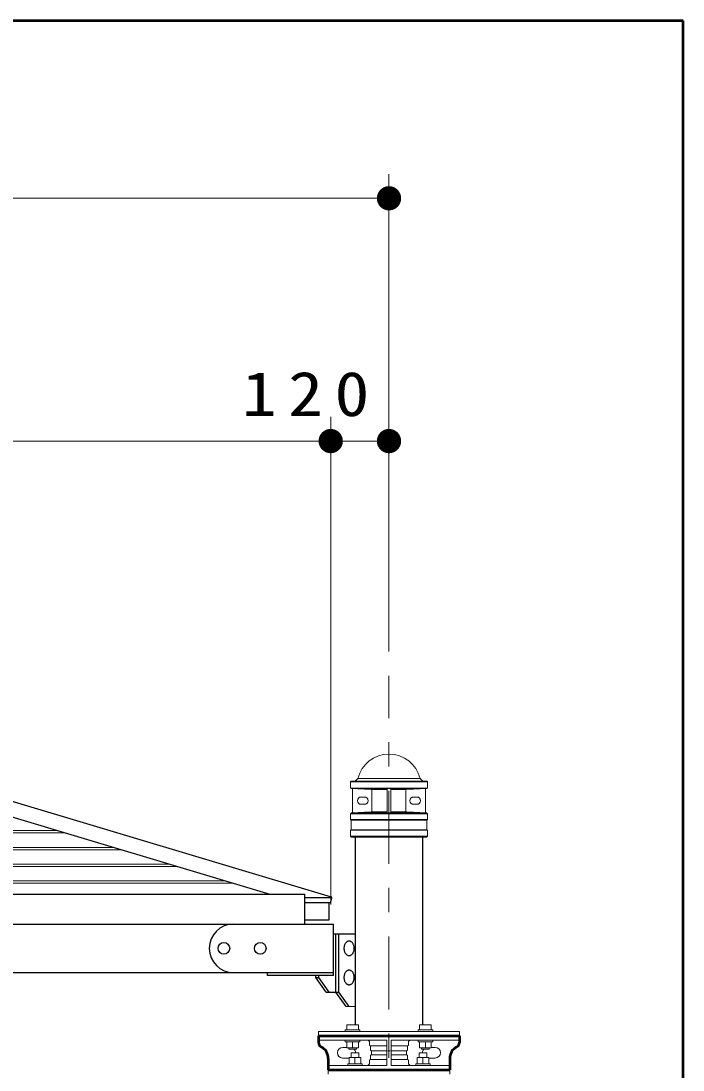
# Model space of a CAD drawing. Units: millimetres on the paper, scale 1:50. Extents: x -365 to 10, y -38 to 257.
# Drawn here: x -27.26 to 0, y 213.79 to 257 of the extents above; entities that cross this region are included whole.
import ezdxf

# ---------------------------------------------------------------- set-up
doc = ezdxf.new("R2010")
doc.units = ezdxf.units.MM
doc.linetypes.add('USER2', pattern=[6, 3, -1, 1, -1])
doc.layers.add('LY_1', color=7, linetype='Continuous', lineweight=25)
doc.layers.add('LY_2', color=7, linetype='Continuous', lineweight=13)
doc.styles.add('ＭＳ ゴシック', font='')
doc.styles.get('ＭＳ ゴシック').set_extended_font_data('MS Gothic')

# ---------------------------------------------------------------- blocks, each defined once
blk = doc.blocks.new('filled_dot')
at = {"color": 0, "linetype": 'Continuous', "lineweight": -2, "const_width": 1.25}
blk.add_lwpolyline([(-0.625, 0, 1), (0.625, 0, 1)], format="xyb", close=True, dxfattribs=at)

msp = doc.modelspace()

# ---------------------------------------------------------------- linework, layer by layer
at = {"layer": 'LY_1', "lineweight": 13}
for p, q in [((-12.107, 231.028), (-12.107, 250.697)), ((-76.907, 249.697), (-12.107, 249.697)), ((-14.507, 220.606), (-14.507, 240.697)), ((-74.507, 239.697), (-14.507, 239.697)), ((-18.272, 239.697), (-12.107, 239.697)), ((-13.687, 225.666), (-13.667, 225.686)), ((-13.687, 225.666), (-13.687, 225.406)), ((-13.687, 225.666), (-10.527, 225.666)), ((-13.667, 225.686), (-10.547, 225.686)), ((-13.505, 225.686), (-13.387, 225.804)), ((-13.387, 225.804), (-10.827, 225.804)), ((-10.709, 225.686), (-10.827, 225.804)), ((-10.547, 225.686), (-10.527, 225.666)), ((-10.527, 225.666), (-10.527, 225.406)), ((-13.687, 225.406), (-10.527, 225.406)), ((-13.687, 225.406), (-13.667, 225.386)), ((-13.667, 225.386), (-12.845, 225.35)), ((-13.667, 225.386), (-10.547, 225.386)), ((-13.607, 225.382), (-13.607, 224.39)), ((-12.807, 225.348), (-12.177, 225.348)), ((-12.807, 225.31), (-12.807, 224.461)), ((-12.177, 225.346), (-12.177, 224.426)), ((-11.407, 225.348), (-12.037, 225.348)), ((-12.037, 225.346), (-12.037, 224.426)), ((-11.407, 225.31), (-11.407, 224.461)), ((-10.547, 225.386), (-11.368, 225.35)), ((-10.607, 225.382), (-10.607, 224.39)), ((-10.547, 225.386), (-10.527, 225.406)), ((-13.257, 225.036), (-13.117, 225.036)), ((-13.257, 224.736), (-13.117, 224.736)), ((-10.957, 225.036), (-11.097, 225.036)), ((-10.957, 224.736), (-11.097, 224.736)), ((-13.647, 224.386), (-13.687, 224.346)), ((-13.687, 224.346), (-10.527, 224.346)), ((-13.687, 224.346), (-13.687, 224.106)), ((-13.647, 224.386), (-12.845, 224.421)), ((-13.647, 224.386), (-10.567, 224.386)), ((-12.807, 224.422), (-12.177, 224.422)), ((-11.407, 224.422), (-12.037, 224.422)), ((-10.567, 224.386), (-11.368, 224.421)), ((-10.567, 224.386), (-10.527, 224.346)), ((-10.527, 224.346), (-10.527, 224.106)), ((-13.687, 224.106), (-10.527, 224.106)), ((-13.687, 224.106), (-13.667, 224.086)), ((-13.667, 224.086), (-10.547, 224.086)), ((-13.667, 224.086), (-13.667, 223.686)), ((-10.527, 224.106), (-10.547, 224.086)), ((-10.547, 224.086), (-10.547, 223.686)), ((-13.667, 223.686), (-13.687, 223.666)), ((-13.687, 223.666), (-10.527, 223.666)), ((-13.687, 223.666), (-13.687, 223.426)), ((-13.687, 223.426), (-10.527, 223.426)), ((-13.687, 223.426), (-13.647, 223.386)), ((-13.667, 223.686), (-10.547, 223.686)), ((-13.647, 223.386), (-10.567, 223.386)), ((-10.527, 223.426), (-10.567, 223.386)), ((-10.547, 223.686), (-10.527, 223.666)), ((-10.527, 223.666), (-10.527, 223.426)), ((-13.847, 215.648), (-13.847, 215.448)), ((-13.367, 215.648), (-13.847, 215.648)), ((-13.367, 215.648), (-13.367, 215.448)), ((-10.367, 215.648), (-10.847, 215.648)), ((-10.847, 215.648), (-10.847, 215.448)), ((-10.367, 215.648), (-10.367, 215.448)), ((-15.007, 215.384), (-15.007, 215.204)), ((-9.207, 215.384), (-15.007, 215.384)), ((-13.306, 215.448), (-13.906, 215.448)), ((-13.906, 215.448), (-13.906, 215.384)), ((-13.306, 215.448), (-13.306, 215.384)), ((-10.306, 215.448), (-10.906, 215.448)), ((-10.906, 215.448), (-10.906, 215.384)), ((-10.306, 215.448), (-10.306, 215.384)), ((-9.207, 215.384), (-9.207, 215.204)), ((-15.007, 215.024), (-12.197, 215.024)), ((-13.907, 214.96), (-13.907, 215.024)), ((-13.907, 214.96), (-13.307, 214.96)), ((-13.847, 214.7), (-13.847, 214.96)), ((-13.607, 214.7), (-13.607, 214.96)), ((-13.367, 214.7), (-13.367, 214.96)), ((-13.307, 214.96), (-13.307, 215.024)), ((-12.907, 214.924), (-12.907, 214.804)), ((-12.867, 214.784), (-12.907, 214.804)), ((-12.197, 214.784), (-12.867, 214.784)), ((-12.867, 214.784), (-12.867, 214.604)), ((-12.197, 215.024), (-12.197, 213.984)), ((-12.017, 215.024), (-12.017, 213.984)), ((-9.207, 215.024), (-12.017, 215.024)), ((-12.017, 214.784), (-11.347, 214.784)), ((-11.347, 214.784), (-11.307, 214.804)), ((-11.347, 214.784), (-11.347, 214.604)), ((-11.307, 214.924), (-11.307, 214.804)), ((-10.907, 214.96), (-10.907, 215.024)), ((-10.307, 214.96), (-10.907, 214.96)), ((-10.847, 214.7), (-10.847, 214.96)), ((-10.607, 214.7), (-10.607, 214.96)), ((-10.367, 214.7), (-10.367, 214.96)), ((-10.307, 214.96), (-10.307, 215.024)), ((-14.007, 214.724), (-13.847, 214.724)), ((-13.847, 214.7), (-13.367, 214.7)), ((-13.767, 214.648), (-13.767, 214.7)), ((-13.767, 214.648), (-13.447, 214.648)), ((-13.347, 214.504), (-13.667, 214.504)), ((-13.667, 214.504), (-13.667, 214.308)), ((-13.447, 214.648), (-13.447, 214.7)), ((-13.347, 214.504), (-13.347, 214.308)), ((-12.827, 214.584), (-12.867, 214.604)), ((-12.867, 214.404), (-12.827, 214.424)), ((-12.867, 214.404), (-12.867, 214.224)), ((-12.197, 214.584), (-12.827, 214.584)), ((-12.827, 214.584), (-12.827, 214.424)), ((-12.197, 214.424), (-12.827, 214.424)), ((-12.057, 214.584), (-12.157, 214.584)), ((-12.017, 214.584), (-11.387, 214.584)), ((-12.017, 214.424), (-11.387, 214.424)), ((-11.387, 214.584), (-11.347, 214.604)), ((-11.387, 214.584), (-11.387, 214.424)), ((-11.347, 214.404), (-11.387, 214.424)), ((-11.347, 214.404), (-11.347, 214.224)), ((-10.867, 214.504), (-10.867, 214.308)), ((-10.547, 214.504), (-10.867, 214.504)), ((-10.367, 214.7), (-10.847, 214.7)), ((-10.767, 214.648), (-10.767, 214.7)), ((-10.447, 214.648), (-10.767, 214.648)), ((-10.547, 214.504), (-10.547, 214.308)), ((-10.447, 214.648), (-10.447, 214.7)), ((-10.207, 214.724), (-10.367, 214.724)), ((-14.607, 213.984), (-12.197, 213.984)), ((-14.007, 214.284), (-13.747, 214.284)), ((-13.807, 214.048), (-13.207, 214.048)), ((-13.807, 214.048), (-13.807, 213.984)), ((-13.747, 214.308), (-13.267, 214.308)), ((-13.747, 214.308), (-13.747, 214.048)), ((-13.507, 214.308), (-13.507, 214.048)), ((-13.267, 214.308), (-13.267, 214.048)), ((-13.207, 214.048), (-13.207, 213.984)), ((-12.907, 214.204), (-12.867, 214.224)), ((-12.907, 214.204), (-12.907, 214.084)), ((-12.197, 214.224), (-12.867, 214.224)), ((-12.017, 214.224), (-11.347, 214.224)), ((-9.607, 213.984), (-12.017, 213.984)), ((-11.307, 214.204), (-11.347, 214.224)), ((-11.307, 214.204), (-11.307, 214.084)), ((-11.007, 214.048), (-11.007, 213.984)), ((-11.007, 214.048), (-10.407, 214.048)), ((-10.467, 214.308), (-10.947, 214.308)), ((-10.947, 214.308), (-10.947, 214.048)), ((-10.707, 214.308), (-10.707, 214.048)), ((-10.467, 214.308), (-10.467, 214.048)), ((-10.207, 214.284), (-10.467, 214.284)), ((-10.407, 214.048), (-10.407, 213.984)), ((-14.607, 213.804), (-14.607, 213.624)), ((-14.607, 213.804), (-9.607, 213.804)), ((-9.607, 213.804), (-9.607, 213.624))]:
    msp.add_line(p, q, dxfattribs=at)
at = {"layer": 'LY_1', "linetype": 'USER2', "lineweight": 13}
msp.add_line((-12.107, 162.29), (-12.107, 230.028), dxfattribs=at)
at = {"layer": 'LY_1', "color": 131}
for p, q in [((-44.001, 229.13), (-17.013, 221.034)), ((-41.835, 229.13), (-14.482, 220.924)), ((-14.521, 220.685), (-14.461, 220.884)), ((-14.521, 220.685), (-15.567, 220.685))]:
    msp.add_line(p, q, dxfattribs=at)
at = {"layer": 'LY_1', "color": 12, "lineweight": 13}
for p, q in [((-25.741, 223.652), (-44.507, 223.652)), ((-25.426, 223.558), (-44.507, 223.558)), ((-23.442, 222.962), (-44.507, 222.962)), ((-23.128, 222.868), (-44.507, 222.868)), ((-21.143, 222.273), (-44.507, 222.273)), ((-20.829, 222.178), (-44.507, 222.178)), ((-18.844, 221.583), (-44.507, 221.583)), ((-18.53, 221.489), (-44.507, 221.489))]:
    msp.add_line(p, q, dxfattribs=at)
at = {"layer": 'LY_1'}
for p, q in [((-13.505, 223.386), (-13.505, 215.648)), ((-10.709, 215.648), (-10.709, 223.386)), ((-73.447, 221.034), (-15.567, 221.034)), ((-15.567, 219.804), (-15.567, 221.034)), ((-14.567, 219.973), (-14.567, 220.685)), ((-15.567, 219.973), (-14.567, 219.973)), ((-44.507, 219.804), (-18.507, 219.804)), ((-44.507, 217.804), (-18.507, 217.804))]:
    msp.add_line(p, q, dxfattribs=at)
at = {"layer": 'LY_1', "color": 4}
msp.add_line((-15.567, 220.893), (-14.507, 220.893), dxfattribs=at)
at = {"layer": 'LY_1', "color": 40}
for p, q in [((-18.507, 219.804), (-14.387, 219.804)), ((-14.387, 217.684), (-14.387, 219.804)), ((-14.387, 219.404), (-13.505, 219.404)), ((-14.301, 217.004), (-14.301, 219.404)), ((-14.174, 217.004), (-14.174, 219.404)), ((-18.507, 217.804), (-14.387, 217.804)), ((-17.107, 217.684), (-17.107, 217.804)), ((-14.387, 217.684), (-17.107, 217.684)), ((-15.122, 217.604), (-15.122, 217.684)), ((-14.697, 217.004), (-15.122, 217.604)), ((-15.122, 217.604), (-14.994, 217.604)), ((-14.994, 217.604), (-14.994, 217.684)), ((-14.57, 217.004), (-14.994, 217.604)), ((-14.697, 217.004), (-14.174, 217.004)), ((-13.877, 216.404), (-14.301, 217.004)), ((-13.75, 216.404), (-14.174, 217.004))]:
    msp.add_line(p, q, dxfattribs=at)
at = {"layer": 'LY_1', "color": 40, "lineweight": 13}
msp.add_line((-13.877, 216.404), (-13.505, 216.404), dxfattribs=at)
at = {"layer": 'LY_1', "color": 140, "lineweight": 50}
for p, q in [((-15.007, 215.204), (-15.007, 214.92)), ((-15.007, 215.204), (-9.207, 215.204)), ((-9.207, 215.204), (-9.207, 214.92)), ((-14.607, 214.264), (-14.607, 213.804)), ((-9.607, 214.264), (-9.607, 213.804)), ((-14.607, 213.804), (-9.607, 213.804))]:
    msp.add_line(p, q, dxfattribs=at)
at = {"layer": 'LY_1', "color": 40}
for points in [[(-13.75, 219.104), (-13.768, 219.102), (-13.787, 219.099), (-13.805, 219.093), (-13.822, 219.085), (-13.839, 219.075), (-13.856, 219.063), (-13.871, 219.049), (-13.886, 219.033), (-13.9, 219.016), (-13.912, 218.996), (-13.924, 218.976), (-13.933, 218.954), (-13.942, 218.93), (-13.949, 218.906), (-13.955, 218.881), (-13.959, 218.856), (-13.961, 218.83), (-13.962, 218.804), (-13.961, 218.777), (-13.959, 218.751), (-13.955, 218.726), (-13.949, 218.701), (-13.942, 218.677), (-13.933, 218.654), (-13.924, 218.632), (-13.912, 218.611), (-13.9, 218.591), (-13.886, 218.574), (-13.871, 218.558), (-13.856, 218.544), (-13.839, 218.532), (-13.822, 218.522), (-13.805, 218.514), (-13.787, 218.508), (-13.768, 218.505), (-13.75, 218.504), (-13.731, 218.505), (-13.713, 218.508), (-13.695, 218.514), (-13.677, 218.522), (-13.66, 218.532), (-13.644, 218.544), (-13.628, 218.558), (-13.613, 218.574), (-13.6, 218.591), (-13.587, 218.611), (-13.576, 218.632), (-13.566, 218.654), (-13.558, 218.677), (-13.55, 218.701), (-13.545, 218.726), (-13.541, 218.751), (-13.538, 218.777), (-13.538, 218.804), (-13.538, 218.83), (-13.541, 218.856), (-13.545, 218.881), (-13.55, 218.906), (-13.558, 218.93), (-13.566, 218.954), (-13.576, 218.976), (-13.587, 218.996), (-13.6, 219.016), (-13.613, 219.033), (-13.628, 219.049), (-13.644, 219.063), (-13.66, 219.075), (-13.677, 219.085), (-13.695, 219.093), (-13.713, 219.099), (-13.731, 219.102)], [(-13.75, 217.904), (-13.768, 217.902), (-13.787, 217.899), (-13.805, 217.893), (-13.822, 217.885), (-13.839, 217.875), (-13.856, 217.863), (-13.871, 217.849), (-13.886, 217.833), (-13.9, 217.816), (-13.912, 217.796), (-13.924, 217.776), (-13.933, 217.754), (-13.942, 217.73), (-13.949, 217.706), (-13.955, 217.681), (-13.959, 217.656), (-13.961, 217.63), (-13.962, 217.604), (-13.961, 217.577), (-13.959, 217.551), (-13.955, 217.526), (-13.949, 217.501), (-13.942, 217.477), (-13.933, 217.454), (-13.924, 217.432), (-13.912, 217.411), (-13.9, 217.391), (-13.886, 217.374), (-13.871, 217.358), (-13.856, 217.344), (-13.839, 217.332), (-13.822, 217.322), (-13.805, 217.314), (-13.787, 217.308), (-13.768, 217.305), (-13.75, 217.304), (-13.731, 217.305), (-13.713, 217.308), (-13.695, 217.314), (-13.677, 217.322), (-13.66, 217.332), (-13.644, 217.344), (-13.628, 217.358), (-13.613, 217.374), (-13.6, 217.391), (-13.587, 217.411), (-13.576, 217.432), (-13.566, 217.454), (-13.558, 217.477), (-13.55, 217.501), (-13.545, 217.526), (-13.541, 217.551), (-13.538, 217.577), (-13.538, 217.604), (-13.538, 217.63), (-13.541, 217.656), (-13.545, 217.681), (-13.55, 217.706), (-13.558, 217.73), (-13.566, 217.754), (-13.576, 217.776), (-13.587, 217.796), (-13.6, 217.816), (-13.613, 217.833), (-13.628, 217.849), (-13.644, 217.863), (-13.66, 217.875), (-13.677, 217.885), (-13.695, 217.893), (-13.713, 217.899), (-13.731, 217.902)]]:
    msp.add_lwpolyline(points, close=True, dxfattribs=at)
for centre in [(-18.907, 218.804), (-17.407, 218.804)]:
    msp.add_circle(centre, 0.24, dxfattribs=at)
at = {"layer": 'LY_1', "lineweight": 13}
for centre, radius, start, end in [((-12.107, 225.484), 1.319, 14.0025, 165.9975), ((-12.847, 225.31), 0.04, 0, 87.5), ((-12.217, 225.346), 0.04, 0, 90), ((-11.997, 225.346), 0.04, 90, 180), ((-11.367, 225.31), 0.04, 92.5, 180), ((-13.257, 224.886), 0.15, 90, 270), ((-13.117, 224.886), 0.15, 270, 90), ((-11.097, 224.886), 0.15, 90, 270), ((-10.957, 224.886), 0.15, 270, 90), ((-12.847, 224.461), 0.04, 272.5, 0), ((-12.217, 224.426), 0.04, 270, 0), ((-11.997, 224.426), 0.04, 180, 270), ((-11.367, 224.461), 0.04, 180, 267.5), ((-13.007, 214.924), 0.1, 0, 90), ((-11.207, 214.924), 0.1, 90, 180), ((-14.007, 214.504), 0.22, 90, 267.3386), ((-13.707, 214.504), 0.22, 0.0002, 40.887), ((-10.507, 214.504), 0.22, 139.113, 179.9998), ((-10.207, 214.504), 0.22, 270, 90), ((-13.007, 214.084), 0.1, 270, 0), ((-11.207, 214.084), 0.1, 180, 270)]:
    msp.add_arc(centre, radius, start, end, dxfattribs=at)
at = {"layer": 'LY_1', "color": 131}
msp.add_arc((-14.492, 220.894), 0.032, 343.3008, 73.3008, dxfattribs=at)
at = {"layer": 'LY_1', "color": 40}
msp.add_arc((-18.507, 218.804), 1, 90, 270, dxfattribs=at)
at = {"layer": 'LY_1', "color": 140, "lineweight": 50}
for centre, radius, start, end in [((-14.807, 214.92), 0.2, 180, 242.7423), ((-15.145, 214.264), 0.538, 0, 62.7423), ((-9.069, 214.264), 0.538, 117.2577, 180), ((-9.407, 214.92), 0.2, 297.2577, 0)]:
    msp.add_arc(centre, radius, start, end, dxfattribs=at)
at = {"layer": 'LY_2', "lineweight": 50}
for p, q in [((0, 257), (-365, 257)), ((0, 0), (0, 257))]:
    msp.add_line(p, q, dxfattribs=at)

# ---------------------------------------------------------------- block references
at = {"layer": 'LY_1', "lineweight": 13, "xscale": 0.4, "yscale": 0.4, "rotation": 180}
for p in [(-12.107, 249.697), (-14.507, 239.697), (-12.107, 239.697)]:
    msp.add_blockref('filled_dot', p, dxfattribs=at)
at = {"layer": 'LY_1', "lineweight": 13, "xscale": 0.4, "yscale": 0.4}
msp.add_blockref('filled_dot', (-14.507, 239.697), dxfattribs=at)

# ---------------------------------------------------------------- texts
at = {"layer": 'LY_1', "insert": (-15.303, 240.697), "char_height": 1.833, "attachment_point": 8, "style": 'ＭＳ ゴシック'}
msp.add_mtext('\\T1.33;\\W1.15;120', dxfattribs=at)

doc.saveas('drawing.dxf')
